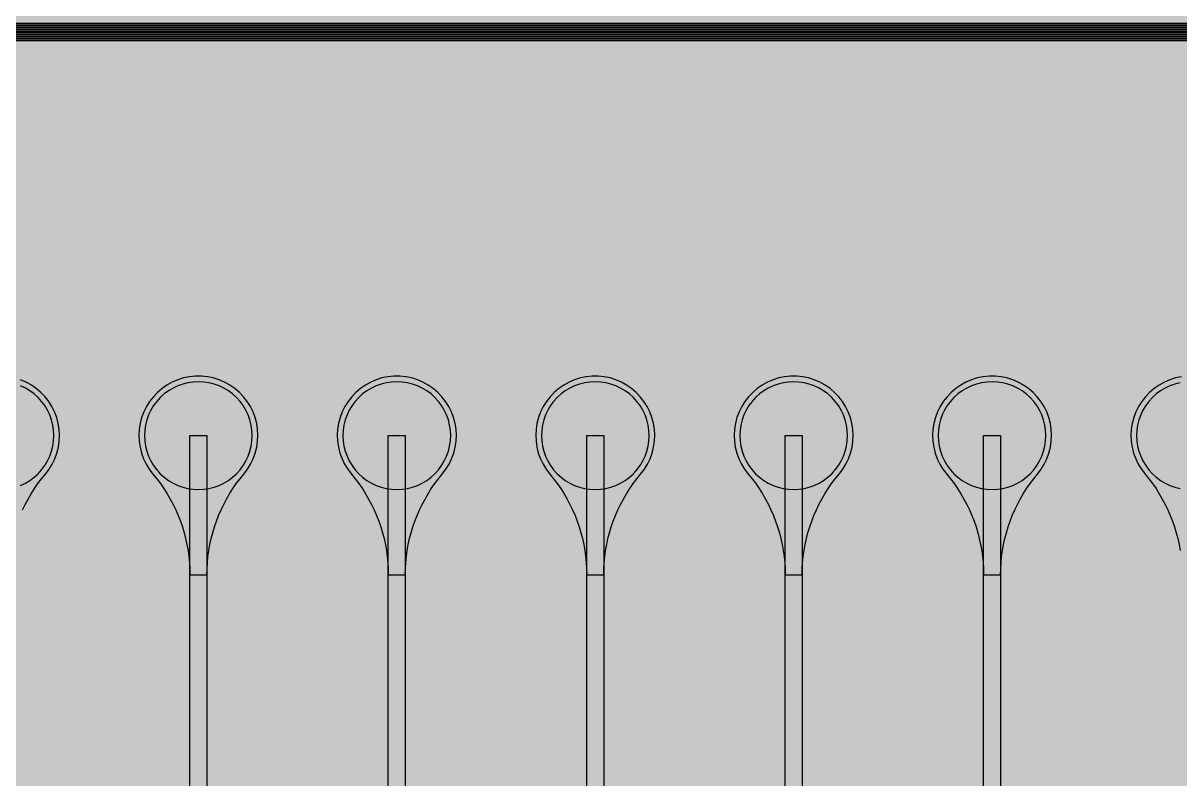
# Model space of a CAD drawing. Header units: metres. Extents: x -7231 to 10969, y -37556 to 1873.
# Drawn here: x 5872 to 7913, y -31537 to -30203 of the extents above; entities that cross this region are included whole.
import ezdxf

# ---------------------------------------------------------------- set-up
doc = ezdxf.new("R2010")
doc.units = ezdxf.units.M
for name, color, linetype in [('Metal1', 4, 'CONTINUOUS'), ('Metal2', 3, 'CONTINUOUS'), ('Polyimide', 7, 'CONTINUOUS'), ('Polyimide_Negative', 5, 'CONTINUOUS')]:
    doc.layers.add(name, color=color, linetype=linetype)

msp = doc.modelspace()

# ---------------------------------------------------------------- hatches: boundary and pattern name
at = {"layer": 'Polyimide'}
msp.add_hatch(color=7, dxfattribs=at).paths.add_polyline_path([(4065.7, -468), (4066.7, -502), (4068.5, -536), (4071.4, -570), (4075.5, -604), (4081, -638), (4088, -672), (4096.5, -706), (4106.6, -740), (4118.3, -774), (4131.6, -808), (4146.5, -842), (4162.9, -876), (4180.7, -910), (4199.8, -944), (4220.2, -978), (4241.7, -1012), (4264.2, -1046), (4287.5, -1080), (4311.5, -1114), (4336, -1148), (4360.9, -1182), (4385.9, -1216), (4410.9, -1250), (4435.7, -1284), (4460.2, -1318), (4484.2, -1352), (4507.5, -1385.9), (4530, -1419.9), (4551.5, -1453.9), (4571.9, -1487.9), (4591.1, -1521.9), (4608.9, -1555.9), (4625.3, -1589.9), (4640.1, -1623.9), (4653.4, -1657.9), (4665.1, -1691.9), (4675.2, -1725.9), (4683.7, -1759.9), (4690.7, -1793.9), (4696.2, -1827.9), (4700.3, -1861.9), (4703.2, -1895.9), (4705.1, -1929.9), (4706.1, -1963.9), (4706.4, -1997.9), (4706.5, -2031.9), (4706.5, -4793), (4710, -4838.4), (4720.2, -4882.7), (4737.1, -4925), (4760.1, -4964.2), (4788.9, -4999.5), (4822.6, -5030), (4860.5, -5055.1), (4901.8, -5074.2), (4901.8, -5074.2), (4970.7, -5105.2), (5034.7, -5145.3), (5092.8, -5193.5), (5143.8, -5249.2), (5186.9, -5311.2), (5221.2, -5378.4), (5246.2, -5449.7), (5261.4, -5523.7), (5266.5, -5599), (5261.4, -5674.3), (5246.2, -5748.3), (5221.2, -5819.6), (5186.9, -5886.8), (5143.8, -5948.8), (5092.8, -6004.5), (5034.7, -6052.7), (4970.7, -6092.8), (4901.8, -6123.8), (4860.5, -6142.9), (4822.6, -6168), (4788.9, -6198.5), (4760.1, -6233.8), (4737.1, -6273), (4720.2, -6315.3), (4710, -6359.6), (4706.5, -6405), (4706.5, -9221.5), (4710, -9266.9), (4720.2, -9311.2), (4737.1, -9353.5), (4760.1, -9392.7), (4788.9, -9428), (4822.6, -9458.5), (4860.5, -9483.6), (4901.8, -9502.7), (4970.7, -9533.7), (5034.7, -9573.8), (5092.8, -9622), (5143.8, -9677.7), (5186.9, -9739.7), (5221.2, -9806.9), (5246.2, -9878.2), (5261.4, -9952.2), (5266.5, -10027.5), (5261.4, -10102.8), (5246.2, -10176.8), (5221.2, -10248.1), (5186.9, -10315.3), (5143.8, -10377.3), (5092.8, -10433), (5034.7, -10481.2), (4970.7, -10521.3), (4901.8, -10552.3), (4860.5, -10571.4), (4822.6, -10596.5), (4788.9, -10627), (4760.1, -10662.3), (4737.1, -10701.5), (4720.2, -10743.8), (4710, -10788.1), (4706.5, -10833.5), (4706.5, -13650), (4710, -13695.4), (4720.2, -13739.7), (4737.1, -13782), (4760.1, -13821.2), (4788.9, -13856.5), (4822.6, -13887), (4860.5, -13912.1), (4901.8, -13931.2), (4970.7, -13962.2), (5034.7, -14002.2), (5092.8, -14050.5), (5143.8, -14106.2), (5186.9, -14168.2), (5221.2, -14235.4), (5246.2, -14306.7), (5261.4, -14380.7), (5266.5, -14456), (5261.4, -14531.3), (5246.2, -14605.3), (5221.2, -14676.5), (5186.9, -14743.8), (5143.8, -14805.8), (5092.8, -14861.5), (5034.7, -14909.7), (4970.7, -14949.8), (4901.8, -14980.8), (4860.5, -14999.9), (4822.6, -15025), (4788.9, -15055.5), (4760.1, -15090.8), (4737.1, -15130), (4720.2, -15172.3), (4710, -15216.6), (4706.5, -15262), (4706.5, -15456), (4720.9, -15750), (4764.1, -16041.3), (4835.7, -16326.8), (4934.9, -16604), (5060.7, -16870.2), (5212.1, -17122.7), (5387.5, -17359.2), (5585.2, -17577.3), (5803.3, -17775), (6039.8, -17950.4), (6292.3, -18101.8), (6558.4, -18227.6), (6835.6, -18326.8), (7121.2, -18398.3), (7412.4, -18441.5), (7706.5, -18456), (9969, -18456), (10047.4, -18459.8), (10125.1, -18471.4), (10201.2, -18490.4), (10275.2, -18516.9), (10346.1, -18550.5), (10413.5, -18590.8), (10476.5, -18637.6), (10534.7, -18690.3), (10587.4, -18748.5), (10634.2, -18811.5), (10674.5, -18878.9), (10708.1, -18949.8), (10734.6, -19023.8), (10753.6, -19099.9), (10765.2, -19177.6), (10769, -19256), (10769, -20895.8), (10730.2, -20951.4), (10694.6, -21009.1), (10662.2, -21068.6), (10633.2, -21129.9), (10607.6, -21192.7), (10585.5, -21256.7), (10566.9, -21322), (10552, -21388.1), (10540.8, -21455), (10533.4, -21522.3), (10529.6, -21590), (10529.6, -21657.8), (10533.4, -21725.5), (10540.8, -21792.9), (10552, -21859.7), (10566.9, -21925.9), (10585.5, -21991.1), (10607.6, -22055.2), (10633.2, -22117.9), (10662.2, -22179.2), (10694.6, -22238.7), (10730.2, -22296.4), (10769, -22352), (10769, -32454.2), (10728.7, -32510.5), (10691.7, -32568.9), (10658, -32629.3), (10627.8, -32691.6), (10601.2, -32755.4), (10578.2, -32820.7), (10558.9, -32887.1), (10543.4, -32954.5), (10531.8, -33022.7), (10524, -33091.4), (10520.1, -33160.5), (10520.1, -33229.7), (10524, -33298.8), (10531.8, -33367.5), (10543.4, -33435.7), (10558.9, -33503.1), (10578.2, -33569.5), (10601.2, -33634.8), (10627.8, -33698.6), (10658, -33760.8), (10691.7, -33821.3), (10728.7, -33879.7), (10769, -33936), (10769, -36556), (10765.2, -36634.4), (10753.6, -36712.1), (10734.6, -36788.2), (10708.1, -36862.1), (10674.5, -36933.1), (10634.2, -37000.5), (10587.4, -37063.5), (10534.7, -37121.7), (10476.5, -37174.4), (10413.5, -37221.2), (10346.1, -37261.5), (10275.2, -37295.1), (10201.2, -37321.6), (10125.1, -37340.6), (10047.4, -37352.1), (9969, -37356), (-6231, -37356), (-6309.4, -37352.1), (-6387.1, -37340.6), (-6463.2, -37321.6), (-6537.2, -37295.1), (-6608.1, -37261.5), (-6675.5, -37221.2), (-6738.5, -37174.4), (-6796.7, -37121.7), (-6849.4, -37063.5), (-6896.2, -37000.5), (-6936.5, -36933.1), (-6970.1, -36862.1), (-6996.6, -36788.2), (-7015.6, -36712.1), (-7027.2, -36634.4), (-7031, -36556), (-7031, -33936), (-6990.7, -33879.8), (-6953.7, -33821.3), (-6920, -33760.9), (-6889.8, -33698.6), (-6863.2, -33634.8), (-6840.2, -33569.5), (-6820.9, -33503.1), (-6805.4, -33435.7), (-6793.7, -33367.5), (-6785.9, -33298.8), (-6782, -33229.7), (-6782, -33160.5), (-6785.9, -33091.4), (-6793.7, -33022.7), (-6805.4, -32954.5), (-6820.9, -32887.1), (-6840.2, -32820.6), (-6863.2, -32755.4), (-6889.8, -32691.5), (-6920, -32629.3), (-6953.7, -32568.9), (-6990.7, -32510.4), (-7031, -32454.2), (-7031, -22364.8), (-6990.7, -22308.6), (-6953.7, -22250.1), (-6920, -22189.7), (-6889.8, -22127.5), (-6863.2, -22063.6), (-6840.2, -21998.4), (-6820.9, -21931.9), (-6805.4, -21864.5), (-6793.7, -21796.3), (-6785.9, -21727.6), (-6782, -21658.5), (-6782, -21589.3), (-6785.9, -21520.3), (-6793.7, -21451.5), (-6805.4, -21383.3), (-6820.9, -21315.9), (-6840.2, -21249.5), (-6863.2, -21184.2), (-6889.8, -21120.4), (-6920, -21058.1), (-6953.7, -20997.7), (-6990.7, -20939.3), (-7031, -20883), (-7031, -19256), (-7027.2, -19177.6), (-7015.6, -19099.9), (-6996.6, -19023.8), (-6970.1, -18949.8), (-6936.5, -18878.9), (-6896.2, -18811.5), (-6849.4, -18748.5), (-6796.7, -18690.3), (-6738.5, -18637.6), (-6675.5, -18590.8), (-6608.1, -18550.5), (-6537.2, -18516.9), (-6463.2, -18490.4), (-6387.1, -18471.4), (-6309.4, -18459.8), (-6231, -18456), (-3968.5, -18456), (-3674.4, -18441.5), (-3383.2, -18398.3), (-3097.6, -18326.8), (-2820.4, -18227.6), (-2554.3, -18101.8), (-2301.8, -17950.4), (-2065.3, -17775), (-1847.2, -17577.3), (-1649.5, -17359.2), (-1474.1, -17122.7), (-1322.7, -16870.2), (-1196.9, -16604), (-1097.7, -16326.8), (-1026.1, -16041.3), (-982.9, -15750), (-968.5, -15456), (-968.5, -15262), (-972, -15216.6), (-982.2, -15172.3), (-999.1, -15130), (-1022.1, -15090.8), (-1050.9, -15055.5), (-1084.6, -15025), (-1122.5, -14999.9), (-1163.8, -14980.8), (-1232.7, -14949.8), (-1296.7, -14909.7), (-1354.8, -14861.5), (-1405.8, -14805.8), (-1448.9, -14743.8), (-1483.2, -14676.5), (-1508.2, -14605.3), (-1523.4, -14531.3), (-1528.5, -14456), (-1523.4, -14380.7), (-1508.2, -14306.7), (-1483.2, -14235.4), (-1448.9, -14168.2), (-1405.8, -14106.2), (-1354.8, -14050.5), (-1296.7, -14002.2), (-1232.7, -13962.2), (-1163.8, -13931.2), (-1122.5, -13912.1), (-1084.6, -13887), (-1050.9, -13856.5), (-1022.1, -13821.2), (-999.1, -13782), (-982.2, -13739.7), (-972, -13695.4), (-968.5, -13650), (-968.5, -12309.6), (-972, -12264.3), (-982.2, -12219.9), (-999.1, -12177.7), (-1022.1, -12138.5), (-1050.9, -12103.2), (-1084.6, -12072.6), (-1122.5, -12047.5), (-1163.8, -12028.5), (-1232.7, -11997.4), (-1296.7, -11957.4), (-1354.8, -11909.1), (-1405.8, -11853.5), (-1448.9, -11791.5), (-1483.2, -11724.2), (-1508.2, -11653), (-1523.4, -11579), (-1528.5, -11503.7), (-1523.4, -11428.3), (-1508.2, -11354.4), (-1483.2, -11283.1), (-1448.9, -11215.9), (-1405.8, -11153.8), (-1354.8, -11098.2), (-1296.7, -11049.9), (-1232.7, -11009.9), (-1163.8, -10978.8), (-1122.5, -10959.8), (-1084.6, -10934.7), (-1050.9, -10904.1), (-1022.1, -10868.9), (-999.1, -10829.6), (-982.2, -10787.4), (-972, -10743), (-968.5, -10697.7), (-968.5, -9357.3), (-972, -9311.9), (-982.2, -9267.6), (-999.1, -9225.4), (-1022.1, -9186.1), (-1050.9, -9150.8), (-1084.6, -9120.3), (-1122.5, -9095.2), (-1163.8, -9076.2), (-1163.8, -9076.2), (-1232.7, -9045.1), (-1296.7, -9005.1), (-1354.8, -8956.8), (-1405.8, -8901.1), (-1448.9, -8839.1), (-1483.2, -8771.9), (-1508.2, -8700.6), (-1523.4, -8626.7), (-1528.5, -8551.3), (-1523.4, -8476), (-1508.2, -8402), (-1483.2, -8330.8), (-1448.9, -8263.5), (-1405.8, -8201.5), (-1354.8, -8145.9), (-1296.7, -8097.6), (-1232.7, -8057.6), (-1163.8, -8026.5), (-1163.8, -8026.5), (-1122.5, -8007.4), (-1084.6, -7982.4), (-1050.9, -7951.8), (-1022.1, -7916.5), (-999.1, -7877.3), (-982.2, -7835), (-972, -7790.7), (-968.5, -7745.4), (-968.5, -6405), (-972, -6359.6), (-982.2, -6315.3), (-999.1, -6273), (-1022.1, -6233.8), (-1050.9, -6198.5), (-1084.6, -6168), (-1122.5, -6142.9), (-1163.8, -6123.8), (-1163.8, -6123.8), (-1232.7, -6092.8), (-1296.7, -6052.7), (-1354.8, -6004.5), (-1405.8, -5948.8), (-1448.9, -5886.8), (-1483.2, -5819.6), (-1508.2, -5748.3), (-1523.4, -5674.3), (-1528.5, -5599), (-1523.4, -5523.7), (-1508.2, -5449.7), (-1483.2, -5378.4), (-1448.9, -5311.2), (-1405.8, -5249.2), (-1354.8, -5193.5), (-1296.7, -5145.3), (-1232.7, -5105.2), (-1163.8, -5074.2), (-1163.8, -5074.2), (-1122.5, -5055.1), (-1084.6, -5030), (-1050.9, -4999.5), (-1022.1, -4964.2), (-999.1, -4925), (-982.2, -4882.7), (-972, -4838.4), (-968.5, -4793), (-968.5, -2031.9), (-968.4, -1997.9), (-968.1, -1963.9), (-967.1, -1929.9), (-965.2, -1895.9), (-962.2, -1861.9), (-958, -1827.9), (-952.4, -1793.9), (-945.3, -1759.9), (-936.6, -1725.9), (-926.4, -1691.9), (-914.4, -1657.9), (-900.9, -1623.9), (-885.7, -1589.9), (-869.1, -1555.9), (-850.9, -1521.9), (-831.4, -1487.9), (-810.6, -1453.9), (-788.7, -1419.9), (-765.8, -1385.9), (-742.1, -1352), (-717.6, -1318), (-692.7, -1284), (-667.4, -1250), (-641.9, -1216), (-616.4, -1182), (-591.1, -1148), (-566.1, -1114), (-541.7, -1080), (-517.9, -1046), (-495, -1012), (-473.1, -978), (-452.4, -944), (-432.8, -910), (-414.7, -876), (-398, -842), (-382.9, -808), (-369.3, -774), (-357.4, -740), (-347.1, -706), (-338.4, -672), (-331.3, -638), (-325.7, -604), (-321.5, -570), (-318.6, -536), (-316.7, -502), (-315.7, -468), (-315.3, -434), (-315.2, -400), (-315.2, 401), (-315.2, 451), (-315.2, 1644), (-270.2, 1644), (-270, 1637.1), (-269.4, 1630.3), (-268.2, 1623.5), (-266.7, 1616.8), (-264.7, 1610.2), (-262.3, 1603.8), (-259.4, 1597.6), (-256.2, 1591.5), (-252.6, 1585.7), (-248.6, 1580.1), (-244.2, 1574.8), (-239.5, 1569.8), (-234.5, 1565.1), (-229.2, 1560.7), (-223.6, 1556.7), (-217.8, 1553.1), (-211.7, 1549.8), (-205.4, 1547), (-199, 1544.6), (-192.4, 1542.6), (-185.7, 1541), (-179, 1539.9), (-172.1, 1539.2), (-165.2, 1539), (-158.4, 1539.2), (-151.5, 1539.9), (-144.8, 1541), (-138.1, 1542.6), (-131.5, 1544.6), (-125.1, 1547), (-118.8, 1549.8), (-112.8, 1553.1), (-106.9, 1556.7), (-101.3, 1560.7), (-96, 1565.1), (-91, 1569.8), (-86.3, 1574.8), (-81.9, 1580.1), (-77.9, 1585.7), (-74.3, 1591.5), (-71.1, 1597.6), (-68.2, 1603.8), (-65.8, 1610.2), (-63.8, 1616.8), (-62.3, 1623.5), (-61.1, 1630.3), (-60.5, 1637.1), (-60.2, 1644), (1853, 1644), (1853, 1573), (3815.2, 1573), (3815.5, 1579.5), (3816.1, 1586.1), (3817.2, 1592.5), (3818.7, 1598.9), (3820.6, 1605.1), (3822.9, 1611.3), (3825.6, 1617.2), (3828.6, 1623), (3832.1, 1628.6), (3835.9, 1633.9), (3840.1, 1638.9), (3844.5, 1643.7), (3849.3, 1648.2), (3854.4, 1652.3), (3859.7, 1656.1), (3865.2, 1659.6), (3871, 1662.7), (3877, 1665.4), (3883.1, 1667.7), (3889.4, 1669.6), (3895.7, 1671.1), (3902.2, 1672.1), (3908.7, 1672.8), (3915.2, 1673), (3921.8, 1672.8), (3928.3, 1672.1), (3934.8, 1671.1), (3941.1, 1669.6), (3947.4, 1667.7), (3953.5, 1665.4), (3959.5, 1662.7), (3965.2, 1659.6), (3970.8, 1656.1), (3976.1, 1652.3), (3981.2, 1648.2), (3986, 1643.7), (3990.4, 1638.9), (3994.6, 1633.9), (3998.4, 1628.6), (4001.9, 1623), (4004.9, 1617.2), (4007.6, 1611.3), (4009.9, 1605.1), (4011.8, 1598.9), (4013.3, 1592.5), (4014.4, 1586.1), (4015, 1579.5), (4015.2, 1573), (4065.2, 1573), (4065.2, 451), (4065.2, 401), (4065.2, -400), (4065.3, -434), (4065.7, -468)])

# ---------------------------------------------------------------- linework, layer by layer
at = {"layer": 'Metal1'}
for points in [[(2160.8, -19211.9), (2160.8, -33170.3), (2189.7, -33199.3), (9418.8, -33199.3), (9447.8, -33170.3), (9447.8, -31863.7), (9418.8, -31834.8), (7610.8, -31834.8), (7576.7, -31805), (7566.5, -31662.5), (7566.5, -30931), (7596.5, -30931), (7596.5, -31662.5), (7586.3, -31801), (7612.2, -31831.2), (9420.2, -31831.2), (9451.2, -31862.3), (9451.2, -33171.7), (9420.2, -33202.8), (2188.3, -33202.8), (2157.2, -33171.7), (2157.2, -19211.9)], [(2168.8, -19211.9), (2168.8, -33162.3), (2197.7, -33191.3), (9410.8, -33191.3), (9439.8, -33162.3), (9439.8, -31871.7), (9410.8, -31842.7), (7260.8, -31842.7), (7226.7, -31813), (7216.5, -31668.9), (7216.5, -30931), (7246.5, -30931), (7246.5, -31668.9), (7236.3, -31809), (7262.2, -31839.2), (9412.2, -31839.2), (9443.3, -31870.3), (9443.3, -33163.7), (9412.2, -33194.8), (2196.3, -33194.8), (2165.2, -33163.7), (2165.2, -19211.9)], [(2176.8, -19211.9), (2176.8, -33154.3), (2205.7, -33183.2), (9402.8, -33183.2), (9431.8, -33154.3), (9431.8, -31879.7), (9402.8, -31850.7), (6910.8, -31850.7), (6876.7, -31821), (6866.5, -31675.3), (6866.5, -30931), (6896.5, -30931), (6896.5, -31675.3), (6886.3, -31817), (6912.2, -31847.2), (9404.2, -31847.2), (9435.2, -31878.3), (9435.2, -33155.7), (9404.2, -33186.8), (2204.3, -33186.8), (2173.2, -33155.7), (2173.2, -19211.9)], [(2184.8, -19211.9), (2184.8, -33146.3), (2213.7, -33175.3), (9394.8, -33175.3), (9423.8, -33146.3), (9423.8, -31887.7), (9394.8, -31858.8), (6560.8, -31858.8), (6526.8, -31829), (6516.5, -31681.7), (6516.5, -30931), (6546.5, -30931), (6546.5, -31681.7), (6536.2, -31825), (6562.2, -31855.2), (9396.2, -31855.2), (9427.3, -31886.3), (9427.3, -33147.7), (9396.2, -33178.8), (2212.3, -33178.8), (2181.2, -33147.7), (2181.2, -19211.9)], [(2192.8, -19211.9), (2192.8, -33138.3), (2221.7, -33167.3), (9386.8, -33167.3), (9415.8, -33138.3), (9415.8, -31895.7), (9386.8, -31866.8), (6210.8, -31866.8), (6176.8, -31837), (6166.5, -31688.1), (6166.5, -30931), (6196.5, -30931), (6196.5, -31688.1), (6186.2, -31833), (6212.2, -31863.2), (9388.2, -31863.2), (9419.2, -31894.3), (9419.2, -33139.7), (9388.2, -33170.8), (2220.3, -33170.8), (2189.2, -33139.7), (2189.2, -19211.9)], [(2384.8, -19211.9), (2384.8, -30202.3), (2413.7, -30231.2), (9450.8, -30231.2), (9479.8, -30202.3), (9479.8, -28831.7), (9450.8, -28802.8), (9010.8, -28802.8), (8976.6, -28773), (8966.5, -28636.9), (8966.5, -27931), (8996.5, -27931), (8996.5, -28636.9), (8986.4, -28769), (9012.2, -28799.2), (9452.2, -28799.2), (9483.2, -28830.3), (9483.2, -30203.7), (9452.2, -30234.7), (2412.3, -30234.7), (2381.2, -30203.7), (2381.2, -19211.9)], [(2392.8, -19211.9), (2392.8, -30194.3), (2421.7, -30223.2), (9442.8, -30223.2), (9471.8, -30194.3), (9471.8, -28839.7), (9442.8, -28810.7), (8660.8, -28810.7), (8626.6, -28781), (8616.5, -28643.3), (8616.5, -27931), (8646.5, -27931), (8646.5, -28643.3), (8636.4, -28777), (8662.2, -28807.2), (9444.2, -28807.2), (9475.3, -28838.3), (9475.3, -30195.7), (9444.2, -30226.7), (2420.3, -30226.7), (2389.2, -30195.7), (2389.2, -19211.9)], [(2400.8, -19211.9), (2400.8, -30186.3), (2429.7, -30215.2), (9434.8, -30215.2), (9463.8, -30186.3), (9463.8, -28847.7), (9434.8, -28818.7), (8310.8, -28818.7), (8276.6, -28789), (8266.5, -28649.7), (8266.5, -27931), (8296.5, -27931), (8296.5, -28649.7), (8286.4, -28785), (8312.2, -28815.2), (9436.2, -28815.2), (9467.2, -28846.3), (9467.2, -30187.7), (9436.2, -30218.8), (2428.3, -30218.8), (2397.2, -30187.7), (2397.2, -19211.9)], [(2408.8, -19211.9), (2408.8, -30178.3), (2437.7, -30207.2), (9426.8, -30207.2), (9455.8, -30178.3), (9455.8, -28855.7), (9426.8, -28826.8), (7960.8, -28826.8), (7926.6, -28797), (7916.5, -28656.1), (7916.5, -27931), (7946.5, -27931), (7946.5, -28656.1), (7936.4, -28793), (7962.2, -28823.2), (9428.2, -28823.2), (9459.3, -28854.3), (9459.3, -30179.7), (9428.2, -30210.7), (2436.3, -30210.7), (2405.2, -30179.7), (2405.2, -19211.9)], [(7915.6, -30827.2), (7905.3, -30829.3), (7895.1, -30832.5), (7885.4, -30836.7), (7876.1, -30841.8), (7867.4, -30847.8), (7859.3, -30854.7), (7852, -30862.4), (7845.5, -30870.8), (7839.9, -30879.8), (7835.2, -30889.3), (7831.4, -30899.2), (7828.7, -30909.4), (7827.1, -30919.9), (7826.5, -30930.5), (7827, -30941.1), (7828.5, -30951.6), (7831.1, -30961.9), (7834.8, -30971.8), (7839.4, -30981.4), (7844.9, -30990.4), (7851.4, -30998.9), (7858.1, -31007.2), (7864.6, -31015.8), (7870.7, -31024.6), (7876.4, -31033.6), (7881.8, -31042.9), (7886.9, -31052.4), (7891.5, -31062.1), (7895.8, -31071.9), (7899.7, -31081.9), (7903.2, -31092.1), (7906.3, -31102.4), (7909, -31112.7), (7911.3, -31123.2), (7913.2, -31133.8)], [(5871.5, -31062.1), (5876.1, -31052.4), (5881.2, -31042.9), (5886.6, -31033.6), (5892.3, -31024.6), (5898.4, -31015.8), (5904.9, -31007.2), (5911.6, -30998.9), (5918.1, -30990.4), (5923.6, -30981.4), (5928.2, -30971.8), (5931.9, -30961.9), (5934.5, -30951.6), (5936, -30941.1), (5936.5, -30930.5), (5935.9, -30919.9), (5934.3, -30909.4), (5931.6, -30899.2), (5927.8, -30889.3), (5923.1, -30879.8), (5917.5, -30870.8), (5911, -30862.4), (5903.7, -30854.7), (5895.6, -30847.8), (5886.9, -30841.8), (5877.6, -30836.7), (5867.9, -30832.5)]]:
    msp.add_lwpolyline(points, dxfattribs=at)
for points in [[(6196.5, -31176.6), (6196.7, -31165.8), (6197.3, -31155.1), (6198.4, -31144.4), (6199.8, -31133.8), (6201.7, -31123.2), (6204, -31112.7), (6206.7, -31102.4), (6209.8, -31092.1), (6213.3, -31081.9), (6217.2, -31071.9), (6221.5, -31062.1), (6226.1, -31052.4), (6231.2, -31042.9), (6236.6, -31033.6), (6242.3, -31024.6), (6248.4, -31015.8), (6254.9, -31007.2), (6261.6, -30998.9), (6268.1, -30990.4), (6273.6, -30981.4), (6278.2, -30971.8), (6281.9, -30961.9), (6284.5, -30951.6), (6286, -30941.1), (6286.5, -30930.5), (6285.9, -30919.9), (6284.3, -30909.4), (6281.6, -30899.2), (6277.8, -30889.3), (6273.1, -30879.8), (6267.5, -30870.8), (6261, -30862.4), (6253.7, -30854.7), (6245.6, -30847.8), (6236.9, -30841.8), (6227.6, -30836.7), (6217.9, -30832.5), (6207.7, -30829.3), (6197.4, -30827.2), (6186.8, -30826.1), (6176.2, -30826.1), (6165.6, -30827.2), (6155.3, -30829.3), (6145.1, -30832.5), (6135.4, -30836.7), (6126.1, -30841.8), (6117.4, -30847.8), (6109.3, -30854.7), (6102, -30862.4), (6095.5, -30870.8), (6089.9, -30879.8), (6085.2, -30889.3), (6081.4, -30899.2), (6078.7, -30909.4), (6077.1, -30919.9), (6076.5, -30930.5), (6077, -30941.1), (6078.5, -30951.6), (6081.1, -30961.9), (6084.8, -30971.8), (6089.4, -30981.4), (6094.9, -30990.4), (6101.4, -30998.9), (6108.1, -31007.2), (6114.6, -31015.8), (6120.7, -31024.6), (6126.4, -31033.6), (6131.8, -31042.9), (6136.9, -31052.4), (6141.5, -31062.1), (6145.8, -31071.9), (6149.7, -31081.9), (6153.2, -31092.1), (6156.3, -31102.4), (6159, -31112.7), (6161.3, -31123.2), (6163.2, -31133.8), (6164.6, -31144.4), (6165.7, -31155.1), (6166.3, -31165.8), (6166.5, -31176.6), (6196.5, -31176.6)], [(6546.5, -31176.6), (6546.7, -31165.8), (6547.3, -31155.1), (6548.4, -31144.4), (6549.8, -31133.8), (6551.7, -31123.2), (6554, -31112.7), (6556.7, -31102.4), (6559.8, -31092.1), (6563.3, -31081.9), (6567.2, -31071.9), (6571.5, -31062.1), (6576.1, -31052.4), (6581.2, -31042.9), (6586.6, -31033.6), (6592.3, -31024.6), (6598.4, -31015.8), (6604.9, -31007.2), (6611.6, -30998.9), (6618.1, -30990.4), (6623.6, -30981.4), (6628.2, -30971.8), (6631.9, -30961.9), (6634.5, -30951.6), (6636, -30941.1), (6636.5, -30930.5), (6635.9, -30919.9), (6634.3, -30909.4), (6631.6, -30899.2), (6627.8, -30889.3), (6623.1, -30879.8), (6617.5, -30870.8), (6611, -30862.4), (6603.7, -30854.7), (6595.6, -30847.8), (6586.9, -30841.8), (6577.6, -30836.7), (6567.9, -30832.5), (6557.7, -30829.3), (6547.4, -30827.2), (6536.8, -30826.1), (6526.2, -30826.1), (6515.6, -30827.2), (6505.3, -30829.3), (6495.1, -30832.5), (6485.4, -30836.7), (6476.1, -30841.8), (6467.4, -30847.8), (6459.3, -30854.7), (6452, -30862.4), (6445.5, -30870.8), (6439.9, -30879.8), (6435.2, -30889.3), (6431.4, -30899.2), (6428.7, -30909.4), (6427.1, -30919.9), (6426.5, -30930.5), (6427, -30941.1), (6428.5, -30951.6), (6431.1, -30961.9), (6434.8, -30971.8), (6439.4, -30981.4), (6444.9, -30990.4), (6451.4, -30998.9), (6458.1, -31007.2), (6464.6, -31015.8), (6470.7, -31024.6), (6476.4, -31033.6), (6481.8, -31042.9), (6486.9, -31052.4), (6491.5, -31062.1), (6495.8, -31071.9), (6499.7, -31081.9), (6503.2, -31092.1), (6506.3, -31102.4), (6509, -31112.7), (6511.3, -31123.2), (6513.2, -31133.8), (6514.6, -31144.4), (6515.7, -31155.1), (6516.3, -31165.8), (6516.5, -31176.6), (6546.5, -31176.6)], [(6896.5, -31176.6), (6896.7, -31165.8), (6897.3, -31155.1), (6898.4, -31144.4), (6899.8, -31133.8), (6901.7, -31123.2), (6904, -31112.7), (6906.7, -31102.4), (6909.8, -31092.1), (6913.3, -31081.9), (6917.2, -31071.9), (6921.5, -31062.1), (6926.1, -31052.4), (6931.2, -31042.9), (6936.6, -31033.6), (6942.3, -31024.6), (6948.4, -31015.8), (6954.9, -31007.2), (6961.6, -30998.9), (6968.1, -30990.4), (6973.6, -30981.4), (6978.2, -30971.8), (6981.9, -30961.9), (6984.5, -30951.6), (6986, -30941.1), (6986.5, -30930.5), (6985.9, -30919.9), (6984.3, -30909.4), (6981.6, -30899.2), (6977.8, -30889.3), (6973.1, -30879.8), (6967.5, -30870.8), (6961, -30862.4), (6953.7, -30854.7), (6945.6, -30847.8), (6936.9, -30841.8), (6927.6, -30836.7), (6917.9, -30832.5), (6907.7, -30829.3), (6897.4, -30827.2), (6886.8, -30826.1), (6876.2, -30826.1), (6865.6, -30827.2), (6855.3, -30829.3), (6845.1, -30832.5), (6835.4, -30836.7), (6826.1, -30841.8), (6817.4, -30847.8), (6809.3, -30854.7), (6802, -30862.4), (6795.5, -30870.8), (6789.9, -30879.8), (6785.2, -30889.3), (6781.4, -30899.2), (6778.7, -30909.4), (6777.1, -30919.9), (6776.5, -30930.5), (6777, -30941.1), (6778.5, -30951.6), (6781.1, -30961.9), (6784.8, -30971.8), (6789.4, -30981.4), (6794.9, -30990.4), (6801.4, -30998.9), (6808.1, -31007.2), (6814.6, -31015.8), (6820.7, -31024.6), (6826.4, -31033.6), (6831.8, -31042.9), (6836.9, -31052.4), (6841.5, -31062.1), (6845.8, -31071.9), (6849.7, -31081.9), (6853.2, -31092.1), (6856.3, -31102.4), (6859, -31112.7), (6861.3, -31123.2), (6863.2, -31133.8), (6864.6, -31144.4), (6865.7, -31155.1), (6866.3, -31165.8), (6866.5, -31176.6), (6896.5, -31176.6)], [(7246.5, -31176.6), (7246.7, -31165.8), (7247.3, -31155.1), (7248.4, -31144.4), (7249.8, -31133.8), (7251.7, -31123.2), (7254, -31112.7), (7256.7, -31102.4), (7259.8, -31092.1), (7263.3, -31081.9), (7267.2, -31071.9), (7271.5, -31062.1), (7276.1, -31052.4), (7281.2, -31042.9), (7286.6, -31033.6), (7292.3, -31024.6), (7298.4, -31015.8), (7304.9, -31007.2), (7311.6, -30998.9), (7318.1, -30990.4), (7323.6, -30981.4), (7328.2, -30971.8), (7331.9, -30961.9), (7334.5, -30951.6), (7336, -30941.1), (7336.5, -30930.5), (7335.9, -30919.9), (7334.3, -30909.4), (7331.6, -30899.2), (7327.8, -30889.3), (7323.1, -30879.8), (7317.5, -30870.8), (7311, -30862.4), (7303.7, -30854.7), (7295.6, -30847.8), (7286.9, -30841.8), (7277.6, -30836.7), (7267.9, -30832.5), (7257.7, -30829.3), (7247.4, -30827.2), (7236.8, -30826.1), (7226.2, -30826.1), (7215.6, -30827.2), (7205.3, -30829.3), (7195.1, -30832.5), (7185.4, -30836.7), (7176.1, -30841.8), (7167.4, -30847.8), (7159.3, -30854.7), (7152, -30862.4), (7145.5, -30870.8), (7139.9, -30879.8), (7135.2, -30889.3), (7131.4, -30899.2), (7128.7, -30909.4), (7127.1, -30919.9), (7126.5, -30930.5), (7127, -30941.1), (7128.5, -30951.6), (7131.1, -30961.9), (7134.8, -30971.8), (7139.4, -30981.4), (7144.9, -30990.4), (7151.4, -30998.9), (7158.1, -31007.2), (7164.6, -31015.8), (7170.7, -31024.6), (7176.4, -31033.6), (7181.8, -31042.9), (7186.9, -31052.4), (7191.5, -31062.1), (7195.8, -31071.9), (7199.7, -31081.9), (7203.2, -31092.1), (7206.3, -31102.4), (7209, -31112.7), (7211.3, -31123.2), (7213.2, -31133.8), (7214.6, -31144.4), (7215.7, -31155.1), (7216.3, -31165.8), (7216.5, -31176.6), (7246.5, -31176.6)], [(7596.5, -31176.6), (7596.7, -31165.8), (7597.3, -31155.1), (7598.4, -31144.4), (7599.8, -31133.8), (7601.7, -31123.2), (7604, -31112.7), (7606.7, -31102.4), (7609.8, -31092.1), (7613.3, -31081.9), (7617.2, -31071.9), (7621.5, -31062.1), (7626.1, -31052.4), (7631.2, -31042.9), (7636.6, -31033.6), (7642.3, -31024.6), (7648.4, -31015.8), (7654.9, -31007.2), (7661.6, -30998.9), (7668.1, -30990.4), (7673.6, -30981.4), (7678.2, -30971.8), (7681.9, -30961.9), (7684.5, -30951.6), (7686, -30941.1), (7686.5, -30930.5), (7685.9, -30919.9), (7684.3, -30909.4), (7681.6, -30899.2), (7677.8, -30889.3), (7673.1, -30879.8), (7667.5, -30870.8), (7661, -30862.4), (7653.7, -30854.7), (7645.6, -30847.8), (7636.9, -30841.8), (7627.6, -30836.7), (7617.9, -30832.5), (7607.7, -30829.3), (7597.4, -30827.2), (7586.8, -30826.1), (7576.2, -30826.1), (7565.6, -30827.2), (7555.3, -30829.3), (7545.1, -30832.5), (7535.4, -30836.7), (7526.1, -30841.8), (7517.4, -30847.8), (7509.3, -30854.7), (7502, -30862.4), (7495.5, -30870.8), (7489.9, -30879.8), (7485.2, -30889.3), (7481.4, -30899.2), (7478.7, -30909.4), (7477.1, -30919.9), (7476.5, -30930.5), (7477, -30941.1), (7478.5, -30951.6), (7481.1, -30961.9), (7484.8, -30971.8), (7489.4, -30981.4), (7494.9, -30990.4), (7501.4, -30998.9), (7508.1, -31007.2), (7514.6, -31015.8), (7520.7, -31024.6), (7526.4, -31033.6), (7531.8, -31042.9), (7536.9, -31052.4), (7541.5, -31062.1), (7545.8, -31071.9), (7549.7, -31081.9), (7553.2, -31092.1), (7556.3, -31102.4), (7559, -31112.7), (7561.3, -31123.2), (7563.2, -31133.8), (7564.6, -31144.4), (7565.7, -31155.1), (7566.3, -31165.8), (7566.5, -31176.6), (7596.5, -31176.6)]]:
    msp.add_lwpolyline(points, close=True, dxfattribs=at)
at = {"layer": 'Metal2'}
for points in [[(2388.7, -19211.9), (2388.7, -30198.3), (2417.7, -30227.2), (9446.8, -30227.2), (9475.8, -30198.3), (9475.8, -28835.7), (9446.8, -28806.8), (8970.2, -28806.8), (8910.8, -28796.5), (8795.9, -28681.6), (8817.1, -28660.4), (8927.8, -28771.1), (8970.8, -28803.2), (9448.2, -28803.2), (9479.3, -28834.3), (9479.3, -30199.7), (9448.2, -30230.7), (2416.3, -30230.7), (2385.2, -30199.7), (2385.2, -19211.9)], [(2396.7, -19211.9), (2396.7, -30190.3), (2425.7, -30219.2), (9438.8, -30219.2), (9467.8, -30190.3), (9467.8, -28843.7), (9438.8, -28814.8), (8628.2, -28814.8), (8568.9, -28804.3), (8565.9, -28801.6), (8445.9, -28681.6), (8467.1, -28660.4), (8587.1, -28780.4), (8585.6, -28779.3), (8628.8, -28811.2), (9440.2, -28811.2), (9471.2, -28842.3), (9471.2, -30191.7), (9440.2, -30222.7), (2424.3, -30222.7), (2393.2, -30191.7), (2393.2, -19211.9)], [(2404.7, -19211.9), (2404.7, -30182.3), (2433.7, -30211.2), (9430.8, -30211.2), (9459.8, -30182.3), (9459.8, -28851.7), (9430.8, -28822.7), (8286.2, -28822.7), (8228.2, -28810.4), (8215.9, -28801.6), (8095.9, -28681.6), (8117.1, -28660.4), (8237.1, -28780.4), (8242.4, -28789.1), (8286.8, -28819.2), (9432.2, -28819.2), (9463.2, -28850.3), (9463.2, -30183.7), (9432.2, -30214.7), (2432.3, -30214.7), (2401.2, -30183.7), (2401.2, -19211.9)], [(2412.7, -19211.9), (2412.7, -30174.3), (2441.7, -30203.2), (9422.8, -30203.2), (9451.8, -30174.3), (9451.8, -28859.7), (9422.8, -28830.7), (7944.2, -28830.7), (7887, -28817.1), (7865.9, -28801.6), (7745.9, -28681.6), (7767.1, -28660.4), (7887.1, -28780.4), (7899.5, -28798.4), (7944.8, -28827.2), (9424.2, -28827.2), (9455.2, -28858.3), (9455.2, -30175.7), (9424.2, -30206.8), (2440.3, -30206.8), (2409.2, -30175.7), (2409.2, -19211.9)]]:
    msp.add_lwpolyline(points, dxfattribs=at)
at = {"layer": 'Polyimide_Negative'}
for points in [[(5867.9, -31018.8), (5876.3, -31014.8), (5884.3, -31010), (5891.8, -31004.4), (5898.7, -30998.2), (5904.9, -30991.3), (5910.5, -30983.8), (5915.3, -30975.8), (5919.3, -30967.4), (5922.4, -30958.6), (5924.7, -30949.5), (5926, -30940.3), (5926.5, -30931), (5926.5, -30931), (5926, -30921.7), (5924.7, -30912.5), (5922.4, -30903.4), (5919.3, -30894.6), (5915.3, -30886.2), (5910.5, -30878.2), (5904.9, -30870.7), (5898.7, -30863.8), (5891.8, -30857.6), (5884.3, -30852), (5876.3, -30847.2), (5867.9, -30843.2)], [(7913, -30837.8), (7903.9, -30840.1), (7895.1, -30843.2), (7886.7, -30847.2), (7878.7, -30852), (7871.2, -30857.6), (7864.3, -30863.8), (7858.1, -30870.7), (7852.5, -30878.2), (7847.7, -30886.2), (7843.7, -30894.6), (7840.6, -30903.4), (7838.3, -30912.5), (7837, -30921.7), (7836.5, -30931), (7837, -30940.3), (7838.3, -30949.5), (7840.6, -30958.6), (7843.7, -30967.4), (7847.7, -30975.8), (7852.5, -30983.8), (7858.1, -30991.3), (7864.3, -30998.2), (7871.2, -31004.4), (7878.7, -31010), (7886.7, -31014.8), (7895.1, -31018.8), (7903.9, -31021.9), (7913, -31024.2)]]:
    msp.add_lwpolyline(points, dxfattribs=at)
for points in [[(6276.5, -30931), (6276, -30921.7), (6274.7, -30912.5), (6272.4, -30903.4), (6269.3, -30894.6), (6265.3, -30886.2), (6260.5, -30878.2), (6254.9, -30870.7), (6248.7, -30863.8), (6241.8, -30857.6), (6234.3, -30852), (6226.3, -30847.2), (6217.9, -30843.2), (6209.1, -30840.1), (6200, -30837.8), (6190.8, -30836.5), (6181.5, -30836), (6172.2, -30836.5), (6163, -30837.8), (6153.9, -30840.1), (6145.1, -30843.2), (6136.7, -30847.2), (6128.7, -30852), (6121.2, -30857.6), (6114.3, -30863.8), (6108.1, -30870.7), (6102.5, -30878.2), (6097.7, -30886.2), (6093.7, -30894.6), (6090.6, -30903.4), (6088.3, -30912.5), (6087, -30921.7), (6086.5, -30931), (6087, -30940.3), (6088.3, -30949.5), (6090.6, -30958.6), (6093.7, -30967.4), (6097.7, -30975.8), (6102.5, -30983.8), (6108.1, -30991.3), (6114.3, -30998.2), (6121.2, -31004.4), (6128.7, -31010), (6136.7, -31014.8), (6145.1, -31018.8), (6153.9, -31021.9), (6163, -31024.2), (6172.2, -31025.5), (6181.5, -31026), (6190.8, -31025.5), (6200, -31024.2), (6209.1, -31021.9), (6217.9, -31018.8), (6226.3, -31014.8), (6234.3, -31010), (6241.8, -31004.4), (6248.7, -30998.2), (6254.9, -30991.3), (6260.5, -30983.8), (6265.3, -30975.8), (6269.3, -30967.4), (6272.4, -30958.6), (6274.7, -30949.5), (6276, -30940.3), (6276.5, -30931)], [(6626.5, -30931), (6626, -30921.7), (6624.7, -30912.5), (6622.4, -30903.4), (6619.3, -30894.6), (6615.3, -30886.2), (6610.5, -30878.2), (6604.9, -30870.7), (6598.7, -30863.8), (6591.8, -30857.6), (6584.3, -30852), (6576.3, -30847.2), (6567.9, -30843.2), (6559.1, -30840.1), (6550, -30837.8), (6540.8, -30836.5), (6531.5, -30836), (6522.2, -30836.5), (6513, -30837.8), (6503.9, -30840.1), (6495.1, -30843.2), (6486.7, -30847.2), (6478.7, -30852), (6471.2, -30857.6), (6464.3, -30863.8), (6458.1, -30870.7), (6452.5, -30878.2), (6447.7, -30886.2), (6443.7, -30894.6), (6440.6, -30903.4), (6438.3, -30912.5), (6437, -30921.7), (6436.5, -30931), (6437, -30940.3), (6438.3, -30949.5), (6440.6, -30958.6), (6443.7, -30967.4), (6447.7, -30975.8), (6452.5, -30983.8), (6458.1, -30991.3), (6464.3, -30998.2), (6471.2, -31004.4), (6478.7, -31010), (6486.7, -31014.8), (6495.1, -31018.8), (6503.9, -31021.9), (6513, -31024.2), (6522.2, -31025.5), (6531.5, -31026), (6540.8, -31025.5), (6550, -31024.2), (6559.1, -31021.9), (6567.9, -31018.8), (6576.3, -31014.8), (6584.3, -31010), (6591.8, -31004.4), (6598.7, -30998.2), (6604.9, -30991.3), (6610.5, -30983.8), (6615.3, -30975.8), (6619.3, -30967.4), (6622.4, -30958.6), (6624.7, -30949.5), (6626, -30940.3), (6626.5, -30931)], [(6976.5, -30931), (6976, -30921.7), (6974.7, -30912.5), (6972.4, -30903.4), (6969.3, -30894.6), (6965.3, -30886.2), (6960.5, -30878.2), (6954.9, -30870.7), (6948.7, -30863.8), (6941.8, -30857.6), (6934.3, -30852), (6926.3, -30847.2), (6917.9, -30843.2), (6909.1, -30840.1), (6900, -30837.8), (6890.8, -30836.5), (6881.5, -30836), (6872.2, -30836.5), (6863, -30837.8), (6853.9, -30840.1), (6845.1, -30843.2), (6836.7, -30847.2), (6828.7, -30852), (6821.2, -30857.6), (6814.3, -30863.8), (6808.1, -30870.7), (6802.5, -30878.2), (6797.7, -30886.2), (6793.7, -30894.6), (6790.6, -30903.4), (6788.3, -30912.5), (6787, -30921.7), (6786.5, -30931), (6787, -30940.3), (6788.3, -30949.5), (6790.6, -30958.6), (6793.7, -30967.4), (6797.7, -30975.8), (6802.5, -30983.8), (6808.1, -30991.3), (6814.3, -30998.2), (6821.2, -31004.4), (6828.7, -31010), (6836.7, -31014.8), (6845.1, -31018.8), (6853.9, -31021.9), (6863, -31024.2), (6872.2, -31025.5), (6881.5, -31026), (6890.8, -31025.5), (6900, -31024.2), (6909.1, -31021.9), (6917.9, -31018.8), (6926.3, -31014.8), (6934.3, -31010), (6941.8, -31004.4), (6948.7, -30998.2), (6954.9, -30991.3), (6960.5, -30983.8), (6965.3, -30975.8), (6969.3, -30967.4), (6972.4, -30958.6), (6974.7, -30949.5), (6976, -30940.3), (6976.5, -30931)], [(7326.5, -30931), (7326, -30921.7), (7324.7, -30912.5), (7322.4, -30903.4), (7319.3, -30894.6), (7315.3, -30886.2), (7310.5, -30878.2), (7304.9, -30870.7), (7298.7, -30863.8), (7291.8, -30857.6), (7284.3, -30852), (7276.3, -30847.2), (7267.9, -30843.2), (7259.1, -30840.1), (7250, -30837.8), (7240.8, -30836.5), (7231.5, -30836), (7222.2, -30836.5), (7213, -30837.8), (7203.9, -30840.1), (7195.1, -30843.2), (7186.7, -30847.2), (7178.7, -30852), (7171.2, -30857.6), (7164.3, -30863.8), (7158.1, -30870.7), (7152.5, -30878.2), (7147.7, -30886.2), (7143.7, -30894.6), (7140.6, -30903.4), (7138.3, -30912.5), (7137, -30921.7), (7136.5, -30931), (7137, -30940.3), (7138.3, -30949.5), (7140.6, -30958.6), (7143.7, -30967.4), (7147.7, -30975.8), (7152.5, -30983.8), (7158.1, -30991.3), (7164.3, -30998.2), (7171.2, -31004.4), (7178.7, -31010), (7186.7, -31014.8), (7195.1, -31018.8), (7203.9, -31021.9), (7213, -31024.2), (7222.2, -31025.5), (7231.5, -31026), (7240.8, -31025.5), (7250, -31024.2), (7259.1, -31021.9), (7267.9, -31018.8), (7276.3, -31014.8), (7284.3, -31010), (7291.8, -31004.4), (7298.7, -30998.2), (7304.9, -30991.3), (7310.5, -30983.8), (7315.3, -30975.8), (7319.3, -30967.4), (7322.4, -30958.6), (7324.7, -30949.5), (7326, -30940.3), (7326.5, -30931)], [(7676.5, -30931), (7676, -30921.7), (7674.7, -30912.5), (7672.4, -30903.4), (7669.3, -30894.6), (7665.3, -30886.2), (7660.5, -30878.2), (7654.9, -30870.7), (7648.7, -30863.8), (7641.8, -30857.6), (7634.3, -30852), (7626.3, -30847.2), (7617.9, -30843.2), (7609.1, -30840.1), (7600, -30837.8), (7590.8, -30836.5), (7581.5, -30836), (7572.2, -30836.5), (7563, -30837.8), (7553.9, -30840.1), (7545.1, -30843.2), (7536.7, -30847.2), (7528.7, -30852), (7521.2, -30857.6), (7514.3, -30863.8), (7508.1, -30870.7), (7502.5, -30878.2), (7497.7, -30886.2), (7493.7, -30894.6), (7490.6, -30903.4), (7488.3, -30912.5), (7487, -30921.7), (7486.5, -30931), (7487, -30940.3), (7488.3, -30949.5), (7490.6, -30958.6), (7493.7, -30967.4), (7497.7, -30975.8), (7502.5, -30983.8), (7508.1, -30991.3), (7514.3, -30998.2), (7521.2, -31004.4), (7528.7, -31010), (7536.7, -31014.8), (7545.1, -31018.8), (7553.9, -31021.9), (7563, -31024.2), (7572.2, -31025.5), (7581.5, -31026), (7590.8, -31025.5), (7600, -31024.2), (7609.1, -31021.9), (7617.9, -31018.8), (7626.3, -31014.8), (7634.3, -31010), (7641.8, -31004.4), (7648.7, -30998.2), (7654.9, -30991.3), (7660.5, -30983.8), (7665.3, -30975.8), (7669.3, -30967.4), (7672.4, -30958.6), (7674.7, -30949.5), (7676, -30940.3), (7676.5, -30931)]]:
    msp.add_lwpolyline(points, close=True, dxfattribs=at)

doc.saveas('drawing.dxf')
